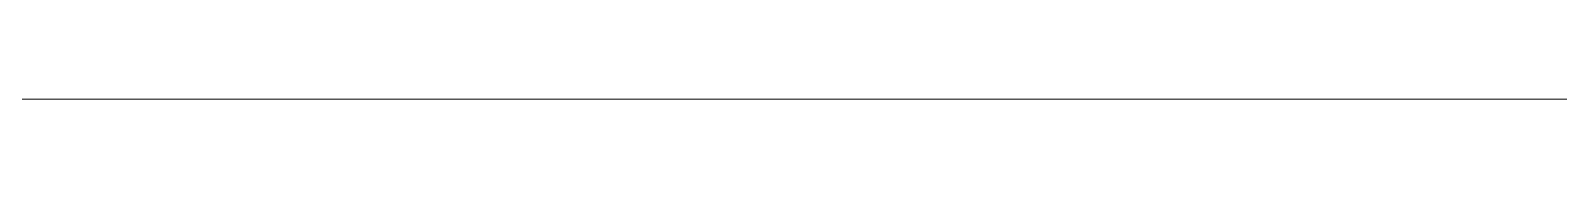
# Model space of a CAD drawing. Extents: x -234346 to 58427, y -132654 to -82394.
# Drawn here: x -124072.466 to -124072.45991, y -103800.44919 to -103800.44919 of the extents above; entities that cross this region are included whole.
import ezdxf

# ---------------------------------------------------------------- set-up
doc = ezdxf.new("R2010")
doc.units = 0
doc.header["$LTSCALE"] = 8
doc.layers.add('72_EGR_EQP_TAG', color=9, linetype='Continuous', lineweight=5)
doc.layers.add('LOADING', color=9, linetype='Continuous', lineweight=5)

# ---------------------------------------------------------------- blocks, each defined once
blk = doc.blocks.new('GF21008-P')
at = {"layer": 'LOADING'}
for p, q in [((-0.7708786124, 0), (0.7906216453, 0)), ((0.721657538, -0.0000000001), (0.721657538, -0.0000000001)), ((0.721657538, -0.0000000001), (0.721657538, -0.0000000001)), ((0.721657538, -0.0000000001), (0.721657538, 0)), ((0.721657538, -0.0000000001), (0.721657538, 0)), ((0.721657538, -0.0000000001), (0.721657538, 0)), ((0.721657538, -0.0000000001), (0.721657538, 0)), ((0.721657538, -0.0000000001), (0.721657538, 0)), ((0.721657538, -0.0000000001), (0.721657538, 0)), ((0.721657538, -0.0000000001), (0.721657538, 0)), ((0.721657538, -0.0000000001), (0.721657538, 0)), ((0.721657538, -0.0000000001), (0.721657538, 0)), ((0.721657538, -0.0000000001), (0.721657538, 0)), ((0.721657538, -0.0000000001), (0.721657538, 0)), ((0.721657538, -0.0000000001), (0.721657538, 0)), ((0.721657538, -0.0000000001), (0.721657538, 0)), ((0.721657538, -0.0000000001), (0.721657538, 0)), ((0.721657538, -0.0000000001), (0.721657538, 0)), ((0.721657538, -0.0000000001), (0.721657538, 0)), ((0.721657538, -0.0000000001), (0.721657538, 0)), ((0.721657538, -0.0000000001), (0.721657538, 0)), ((0.721657538, -0.0000000001), (0.721657538, 0)), ((0.721657538, -0.0000000001), (0.721657538, 0)), ((0.721657538, -0.0000000001), (0.721657538, 0)), ((0.721657538, -0.0000000001), (0.721657538, -0.0000000001)), ((0.721657538, -0.0000000001), (0.721657538, -0.0000000001)), ((0.721657538, -0.0000000001), (0.721657538, -0.0000000001)), ((0.721657538, -0.0000000001), (0.721657538, -0.0000000001)), ((0.721657538, -0.0000000001), (0.721657538, -0.0000000001)), ((0.721657538, -0.0000000001), (0.721657538, -0.0000000001)), ((0.721657538, -0.0000000001), (0.721657538, -0.0000000001)), ((0.721657538, -0.0000000001), (0.721657538, -0.0000000001)), ((0.721657538, -0.0000000001), (0.721657538, -0.0000000001)), ((0.721657538, -0.0000000001), (0.721657538, -0.0000000001)), ((0.721657538, -0.0000000001), (0.721657538, -0.0000000001)), ((0.721657538, -0.0000000001), (0.721657538, -0.0000000001)), ((0.721657538, -0.0000000001), (0.721657538, -0.0000000001)), ((0.721657538, -0.0000000001), (0.721657538, -0.0000000001)), ((0.721657538, -0.0000000001), (0.721657538, -0.0000000001)), ((0.721657538, -0.0000000001), (0.721657538, -0.0000000001)), ((0.721657538, -0.0000000001), (0.721657538, -0.0000000001)), ((0.721657538, -0.0000000001), (0.721657538, -0.0000000001)), ((0.721657538, -0.0000000001), (0.721657538, -0.0000000001)), ((0.721657538, -0.0000000001), (0.721657538, -0.0000000001)), ((0.721657538, -0.0000000001), (0.721657538, -0.0000000001)), ((0.721657538, -0.0000000001), (0.721657538, -0.0000000001)), ((0.721657538, -0.0000000001), (0.721657538, -0.0000000001)), ((0.721657538, -0.0000000001), (0.721657538, -0.0000000001)), ((0.721657538, -0.0000000001), (0.721657538, -0.0000000001)), ((0.721657538, -0.0000000001), (0.721657538, -0.0000000001)), ((0.721657538, -0.0000000001), (0.721657538, -0.0000000001)), ((0.721657538, -0.0000000001), (0.721657538, -0.0000000001)), ((0.721657538, -0.0000000001), (0.721657538, -0.0000000001)), ((0.721657538, -0.0000000001), (0.721657538, -0.0000000001)), ((0.721657538, -0.0000000001), (0.721657538, -0.0000000001)), ((0.721657538, -0.0000000001), (0.721657538, -0.0000000001)), ((0.721657538, -0.0000000001), (0.721657538, -0.0000000001)), ((0.721657538, -0.0000000001), (0.721657538, -0.0000000001)), ((0.721657538, -0.0000000001), (0.721657538, -0.0000000001)), ((0.721657538, -0.0000000001), (0.721657538, -0.0000000001)), ((0.721657538, -0.0000000001), (0.721657538, -0.0000000001)), ((0.721657538, -0.0000000001), (0.721657538, -0.0000000001)), ((0.721657538, -0.0000000001), (0.721657538, -0.0000000001)), ((0.721657538, -0.0000000001), (0.721657538, -0.0000000001)), ((0.721657538, -0.0000000001), (0.721657538, -0.0000000001)), ((0.721657538, -0.0000000001), (0.721657538, -0.0000000001)), ((0.721657538, -0.0000000001), (0.721657538, -0.0000000001)), ((0.721657538, -0.0000000001), (0.721657538, -0.0000000001)), ((0.721657538, -0.0000000001), (0.721657538, -0.0000000001)), ((0.721657538, -0.0000000001), (0.721657538, -0.0000000001)), ((0.721657538, -0.0000000001), (0.721657538, -0.0000000001)), ((0.721657538, -0.0000000001), (0.721657538, -0.0000000001)), ((0.721657538, -0.0000000001), (0.721657538, -0.0000000001)), ((0.721657538, -0.0000000001), (0.721657538, -0.0000000001)), ((0.721657538, -0.0000000001), (0.721657538, -0.0000000001)), ((0.721657538, -0.0000000001), (0.721657538, -0.0000000001)), ((0.721657538, -0.0000000001), (0.721657538, -0.0000000001)), ((0.721657538, -0.0000000001), (0.721657538, -0.0000000001)), ((0.721657538, -0.0000000001), (0.721657538, -0.0000000001)), ((0.721657538, -0.0000000001), (0.721657538, -0.0000000001)), ((0.721657538, -0.0000000001), (0.721657538, -0.0000000001)), ((0.721657538, -0.0000000001), (0.721657538, -0.0000000001)), ((0.721657538, -0.0000000001), (0.721657538, -0.0000000001)), ((0.721657538, -0.0000000001), (0.721657538, -0.0000000001)), ((0.721657538, -0.0000000001), (0.721657538, -0.0000000001)), ((0.721657538, -0.0000000001), (0.721657538, -0.0000000001)), ((0.721657538, -0.0000000001), (0.721657538, -0.0000000001)), ((0.721657538, -0.0000000001), (0.721657538, -0.0000000001)), ((0.721657538, -0.0000000001), (0.721657538, -0.0000000001)), ((0.721657538, -0.0000000001), (0.721657538, -0.0000000001)), ((0.721657538, -0.0000000001), (0.721657538, -0.0000000001)), ((0.721657538, -0.0000000001), (0.721657538, -0.0000000001)), ((0.721657538, -0.0000000001), (0.721657538, -0.0000000001)), ((0.721657538, -0.0000000001), (0.721657538, -0.0000000001)), ((0.721657538, -0.0000000001), (0.721657538, -0.0000000001)), ((0.721657538, -0.0000000001), (0.721657538, -0.0000000001)), ((0.721657538, -0.0000000001), (0.721657538, -0.0000000001)), ((0.721657538, -0.0000000001), (0.721657538, -0.0000000001)), ((0.721657538, -0.0000000001), (0.721657538, -0.0000000001)), ((0.721657538, -0.0000000001), (0.721657538, -0.0000000001)), ((0.721657538, -0.0000000001), (0.721657538, -0.0000000001)), ((0.721657538, -0.0000000001), (0.721657538, -0.0000000001)), ((0.721657538, -0.0000000001), (0.721657538, -0.0000000001)), ((0.721657538, -0.0000000001), (0.721657538, -0.0000000001)), ((0.721657538, -0.0000000001), (0.721657538, -0.0000000001)), ((0.721657538, -0.0000000001), (0.721657538, -0.0000000001)), ((0.721657538, -0.0000000001), (0.721657538, -0.0000000001)), ((0.721657538, -0.0000000001), (0.721657538, -0.0000000001)), ((0.721657538, -0.0000000001), (0.721657538, -0.0000000001)), ((0.721657538, -0.0000000001), (0.721657538, -0.0000000001)), ((0.721657538, -0.0000000001), (0.721657538, -0.0000000001)), ((0.721657538, -0.0000000001), (0.721657538, -0.0000000001)), ((0.721657538, -0.0000000001), (0.721657538, -0.0000000001)), ((0.721657538, -0.0000000001), (0.721657538, -0.0000000001)), ((0.721657538, -0.0000000001), (0.721657538, -0.0000000001)), ((0.721657538, -0.0000000001), (0.721657538, -0.0000000001)), ((0.721657538, -0.0000000001), (0.721657538, -0.0000000001)), ((0.721657538, -0.0000000001), (0.721657538, -0.0000000001)), ((0.721657538, -0.0000000001), (0.721657538, -0.0000000001)), ((0.721657538, -0.0000000001), (0.721657538, -0.0000000001)), ((0.721657538, -0.0000000001), (0.721657538, -0.0000000001)), ((0.721657538, -0.0000000001), (0.721657538, -0.0000000001)), ((0.721657538, -0.0000000001), (0.721657538, -0.0000000001)), ((0.721657538, -0.0000000001), (0.721657538, -0.0000000001)), ((0.721657538, -0.0000000001), (0.721657538, -0.0000000001)), ((0.721657538, -0.0000000001), (0.721657538, -0.0000000001)), ((0.721657538, -0.0000000001), (0.721657538, -0.0000000001)), ((0.721657538, -0.0000000001), (0.721657538, -0.0000000001)), ((0.721657538, -0.0000000001), (0.721657538, -0.0000000001)), ((0.721657538, -0.0000000001), (0.721657538, -0.0000000001)), ((0.721657538, -0.0000000001), (0.721657538, -0.0000000001)), ((0.721657538, -0.0000000001), (0.721657538, -0.0000000001)), ((0.721657538, -0.0000000001), (0.721657538, -0.0000000001)), ((0.721657538, -0.0000000001), (0.721657538, -0.0000000001)), ((0.721657538, -0.0000000001), (0.721657538, -0.0000000001)), ((0.721657538, -0.0000000001), (0.721657538, -0.0000000001)), ((0.721657538, -0.0000000001), (0.721657538, -0.0000000001)), ((0.721657538, -0.0000000001), (0.721657538, -0.0000000001)), ((0.721657538, -0.0000000001), (0.721657538, -0.0000000001)), ((0.721657538, -0.0000000001), (0.721657538, -0.0000000001)), ((0.721657538, -0.0000000001), (0.721657538, -0.0000000001)), ((0.721657538, -0.0000000001), (0.721657538, -0.0000000001)), ((0.721657538, -0.0000000001), (0.721657538, -0.0000000001)), ((0.721657538, -0.0000000001), (0.721657538, -0.0000000001)), ((0.721657538, -0.0000000001), (0.721657538, -0.0000000001)), ((0.721657538, -0.0000000001), (0.721657538, -0.0000000001)), ((0.721657538, -0.0000000001), (0.721657538, -0.0000000001)), ((0.721657538, -0.0000000001), (0.721657538, -0.0000000001)), ((0.721657538, -0.0000000001), (0.721657538, -0.0000000001)), ((0.721657538, -0.0000000001), (0.721657538, -0.0000000001)), ((0.721657538, -0.0000000001), (0.721657538, -0.0000000001)), ((0.721657538, -0.0000000001), (0.721657538, -0.0000000001)), ((0.721657538, -0.0000000001), (0.721657538, -0.0000000001)), ((0.721657538, -0.0000000001), (0.721657538, -0.0000000001)), ((0.721657538, -0.0000000001), (0.721657538, -0.0000000001)), ((0.721657538, -0.0000000001), (0.721657538, -0.0000000001)), ((0.721657538, -0.0000000001), (0.721657538, -0.0000000001)), ((0.721657538, -0.0000000001), (0.721657538, -0.0000000001)), ((0.721657538, -0.0000000001), (0.721657538, -0.0000000001)), ((0.721657538, -0.0000000001), (0.721657538, -0.0000000001)), ((0.721657538, -0.0000000001), (0.721657538, -0.0000000001)), ((0.721657538, -0.0000000001), (0.721657538, -0.0000000001)), ((0.721657538, -0.0000000001), (0.721657538, -0.0000000001)), ((0.721657538, -0.0000000001), (0.721657538, -0.0000000001)), ((0.721657538, -0.0000000001), (0.721657538, -0.0000000001)), ((0.721657538, -0.0000000001), (0.721657538, -0.0000000001)), ((0.721657538, -0.0000000001), (0.721657538, -0.0000000001)), ((0.721657538, -0.0000000001), (0.721657538, -0.0000000001)), ((0.721657538, -0.0000000001), (0.721657538, -0.0000000001)), ((0.721657538, -0.0000000001), (0.721657538, -0.0000000001)), ((0.721657538, -0.0000000001), (0.721657538, -0.0000000001)), ((0.721657538, -0.0000000001), (0.721657538, -0.0000000001)), ((0.721657538, -0.0000000001), (0.721657538, -0.0000000001)), ((0.721657538, -0.0000000001), (0.721657538, -0.0000000001)), ((0.721657538, -0.0000000001), (0.721657538, -0.0000000001)), ((0.721657538, -0.0000000001), (0.721657538, -0.0000000001)), ((0.721657538, -0.0000000001), (0.721657538, -0.0000000001)), ((0.721657538, -0.0000000001), (0.721657538, -0.0000000001)), ((0.721657538, -0.0000000001), (0.721657538, -0.0000000001)), ((0.721657538, -0.0000000001), (0.721657538, -0.0000000001)), ((0.721657538, -0.0000000001), (0.721657538, -0.0000000001)), ((0.721657538, -0.0000000001), (0.721657538, -0.0000000001)), ((0.721657538, -0.0000000001), (0.721657538, -0.0000000001)), ((0.721657538, -0.0000000001), (0.721657538, -0.0000000001)), ((0.721657538, -0.0000000001), (0.721657538, -0.0000000001)), ((0.721657538, -0.0000000001), (0.721657538, -0.0000000001)), ((0.721657538, -0.0000000001), (0.721657538, -0.0000000001)), ((0.721657538, -0.0000000001), (0.721657538, -0.0000000001)), ((0.721657538, -0.0000000001), (0.721657538, -0.0000000001)), ((0.721657538, -0.0000000001), (0.721657538, -0.0000000001)), ((0.721657538, -0.0000000001), (0.721657538, -0.0000000001)), ((0.721657538, -0.0000000001), (0.721657538, -0.0000000001)), ((0.721657538, -0.0000000001), (0.721657538, -0.0000000001)), ((0.721657538, -0.0000000001), (0.721657538, -0.0000000001)), ((0.721657538, -0.0000000001), (0.721657538, -0.0000000001)), ((0.721657538, -0.0000000001), (0.721657538, -0.0000000001)), ((0.721657538, -0.0000000001), (0.721657538, -0.0000000001)), ((0.721657538, -0.0000000001), (0.721657538, -0.0000000001)), ((0.721657538, -0.0000000001), (0.721657538, -0.0000000001)), ((0.721657538, -0.0000000001), (0.721657538, -0.0000000001)), ((0.721657538, -0.0000000001), (0.721657538, -0.0000000001)), ((0.721657538, -0.0000000001), (0.721657538, -0.0000000001)), ((0.721657538, -0.0000000001), (0.721657538, -0.0000000001)), ((0.721657538, -0.0000000001), (0.721657538, -0.0000000001)), ((0.721657538, -0.0000000001), (0.721657538, -0.0000000001)), ((0.721657538, -0.0000000001), (0.721657538, -0.0000000001)), ((0.721657538, -0.0000000001), (0.721657538, -0.0000000001)), ((0.721657538, -0.0000000001), (0.721657538, -0.0000000001)), ((0.721657538, -0.0000000001), (0.721657538, -0.0000000001)), ((0.721657538, -0.0000000001), (0.721657538, -0.0000000001)), ((0.721657538, -0.0000000001), (0.721657538, -0.0000000001)), ((0.721657538, -0.0000000001), (0.721657538, -0.0000000001)), ((0.721657538, -0.0000000001), (0.721657538, -0.0000000001)), ((0.721657538, -0.0000000001), (0.721657538, -0.0000000001)), ((0.721657538, -0.0000000001), (0.721657538, -0.0000000001)), ((0.721657538, -0.0000000001), (0.721657538, -0.0000000001)), ((0.721657538, -0.0000000001), (0.721657538, -0.0000000001)), ((0.721657538, -0.0000000001), (0.721657538, -0.0000000001)), ((0.721657538, -0.0000000001), (0.721657538, -0.0000000001)), ((0.721657538, -0.0000000001), (0.721657538, -0.0000000001)), ((0.721657538, -0.0000000001), (0.721657538, -0.0000000001)), ((0.721657538, -0.0000000001), (0.721657538, -0.0000000001)), ((0.721657538, -0.0000000001), (0.721657538, -0.0000000001)), ((0.721657538, -0.0000000001), (0.721657538, -0.0000000001)), ((0.721657538, -0.0000000001), (0.721657538, -0.0000000001)), ((0.721657538, -0.0000000001), (0.721657538, -0.0000000001)), ((0.721657538, -0.0000000001), (0.721657538, -0.0000000001)), ((0.721657538, -0.0000000001), (0.721657538, -0.0000000001)), ((0.721657538, -0.0000000001), (0.721657538, -0.0000000001)), ((0.721657538, -0.0000000001), (0.721657538, -0.0000000001)), ((0.721657538, -0.0000000001), (0.721657538, -0.0000000001)), ((0.721657538, -0.0000000001), (0.721657538, -0.0000000001)), ((0.721657538, -0.0000000001), (0.721657538, -0.0000000001)), ((0.721657538, -0.0000000001), (0.721657538, -0.0000000001)), ((0.721657538, -0.0000000001), (0.721657538, -0.0000000001)), ((0.721657538, -0.0000000001), (0.721657538, -0.0000000001)), ((0.721657538, -0.0000000001), (0.721657538, -0.0000000001)), ((0.721657538, -0.0000000001), (0.721657538, -0.0000000001)), ((0.721657538, -0.0000000001), (0.721657538, -0.0000000001)), ((0.721657538, -0.0000000001), (0.721657538, -0.0000000001)), ((0.721657538, -0.0000000001), (0.721657538, -0.0000000001)), ((0.721657538, -0.0000000001), (0.721657538, -0.0000000001)), ((0.721657538, -0.0000000001), (0.721657538, -0.0000000001)), ((0.721657538, -0.0000000001), (0.721657538, -0.0000000001)), ((0.721657538, -0.0000000001), (0.721657538, -0.0000000001)), ((0.721657538, -0.0000000001), (0.721657538, -0.0000000001)), ((0.721657538, -0.0000000001), (0.721657538, -0.0000000001)), ((0.721657538, -0.0000000001), (0.721657538, -0.0000000001)), ((0.721657538, -0.0000000001), (0.721657538, -0.0000000001)), ((0.721657538, -0.0000000001), (0.721657538, -0.0000000001)), ((0.721657538, -0.0000000001), (0.721657538, -0.0000000001)), ((0.721657538, -0.0000000001), (0.721657538, -0.0000000001)), ((0.721657538, -0.0000000001), (0.721657538, -0.0000000001)), ((0.721657538, -0.0000000001), (0.721657538, -0.0000000001)), ((0.721657538, -0.0000000001), (0.721657538, -0.0000000001)), ((0.721657538, -0.0000000001), (0.721657538, -0.0000000001)), ((0.721657538, -0.0000000001), (0.721657538, -0.0000000001)), ((0.721657538, -0.0000000001), (0.721657538, -0.0000000001)), ((0.721657538, -0.0000000001), (0.721657538, -0.0000000001)), ((0.721657538, -0.0000000001), (0.721657538, -0.0000000001)), ((0.721657538, -0.0000000001), (0.721657538, -0.0000000001)), ((0.721657538, -0.0000000001), (0.721657538, -0.0000000001)), ((0.721657538, -0.0000000001), (0.721657538, -0.0000000001)), ((0.721657538, -0.0000000001), (0.721657538, -0.0000000001)), ((0.721657538, -0.0000000001), (0.721657538, -0.0000000001)), ((0.721657538, -0.0000000001), (0.721657538, -0.0000000001)), ((0.721657538, -0.0000000001), (0.721657538, -0.0000000001)), ((0.721657538, -0.0000000001), (0.721657538, -0.0000000001)), ((0.721657538, -0.0000000001), (0.721657538, -0.0000000001)), ((0.721657538, -0.0000000001), (0.721657538, -0.0000000001)), ((0.721657538, -0.0000000001), (0.721657538, -0.0000000001)), ((0.721657538, -0.0000000001), (0.721657538, -0.0000000001)), ((0.721657538, -0.0000000001), (0.721657538, -0.0000000001)), ((0.721657538, -0.0000000001), (0.721657538, -0.0000000001)), ((0.721657538, -0.0000000001), (0.721657538, -0.0000000001)), ((0.721657538, -0.0000000001), (0.721657538, -0.0000000001)), ((0.721657538, -0.0000000001), (0.721657538, -0.0000000001)), ((0.721657538, -0.0000000001), (0.721657538, -0.0000000001)), ((0.721657538, -0.0000000001), (0.721657538, -0.0000000001)), ((0.721657538, -0.0000000001), (0.721657538, -0.0000000001)), ((0.721657538, -0.0000000001), (0.721657538, -0.0000000001)), ((0.721657538, -0.0000000001), (0.721657538, -0.0000000001)), ((0.721657538, -0.0000000001), (0.721657538, -0.0000000001)), ((0.721657538, -0.0000000001), (0.721657538, -0.0000000001)), ((0.721657538, -0.0000000001), (0.721657538, -0.0000000001)), ((0.721657538, -0.0000000001), (0.721657538, -0.0000000001)), ((0.721657538, -0.0000000001), (0.721657538, -0.0000000001)), ((0.721657538, -0.0000000001), (0.721657538, -0.0000000001)), ((0.721657538, -0.0000000001), (0.721657538, -0.0000000001)), ((0.721657538, -0.0000000001), (0.721657538, -0.0000000001)), ((0.721657538, -0.0000000001), (0.721657538, -0.0000000001)), ((0.721657538, -0.0000000001), (0.721657538, -0.0000000001)), ((0.721657538, -0.0000000001), (0.721657538, -0.0000000001)), ((0.721657538, -0.0000000001), (0.721657538, -0.0000000001)), ((0.721657538, -0.0000000001), (0.721657538, -0.0000000001)), ((0.721657538, -0.0000000001), (0.721657538, -0.0000000001)), ((0.721657538, -0.0000000001), (0.721657538, -0.0000000001)), ((0.721657538, -0.0000000001), (0.721657538, -0.0000000001)), ((0.721657538, -0.0000000001), (0.721657538, -0.0000000001)), ((0.721657538, -0.0000000001), (0.721657538, -0.0000000001)), ((0.721657538, -0.0000000001), (0.721657538, -0.0000000001)), ((0.721657538, -0.0000000001), (0.721657538, -0.0000000001)), ((0.721657538, -0.0000000001), (0.721657538, -0.0000000001)), ((0.721657538, -0.0000000001), (0.721657538, -0.0000000001)), ((0.721657538, -0.0000000001), (0.721657538, -0.0000000001)), ((0.721657538, -0.0000000001), (0.721657538, -0.0000000001)), ((0.721657538, -0.0000000001), (0.721657538, -0.0000000001)), ((0.721657538, -0.0000000001), (0.721657538, -0.0000000001)), ((0.721657538, -0.0000000001), (0.721657538, -0.0000000001)), ((0.721657538, -0.0000000001), (0.721657538, -0.0000000001)), ((0.721657538, -0.0000000001), (0.721657538, -0.0000000001)), ((0.721657538, -0.0000000001), (0.721657538, -0.0000000001)), ((0.721657538, -0.0000000001), (0.721657538, -0.0000000001)), ((0.721657538, -0.0000000001), (0.721657538, -0.0000000001)), ((0.721657538, -0.0000000001), (0.721657538, -0.0000000001)), ((0.721657538, -0.0000000001), (0.721657538, -0.0000000001)), ((0.721657538, -0.0000000001), (0.721657538, -0.0000000001)), ((0.721657538, -0.0000000001), (0.721657538, -0.0000000001)), ((0.721657538, -0.0000000001), (0.721657538, -0.0000000001)), ((0.721657538, -0.0000000001), (0.721657538, -0.0000000001)), ((0.721657538, -0.0000000001), (0.721657538, -0.0000000001)), ((0.721657538, -0.0000000001), (0.721657538, -0.0000000001)), ((0.721657538, -0.0000000001), (0.721657538, -0.0000000001)), ((0.721657538, -0.0000000001), (0.721657538, -0.0000000001)), ((0.721657538, -0.0000000001), (0.721657538, -0.0000000001)), ((0.721657538, -0.0000000001), (0.721657538, -0.0000000001)), ((0.721657538, -0.0000000001), (0.721657538, -0.0000000001)), ((0.721657538, -0.0000000001), (0.721657538, -0.0000000001)), ((0.721657538, -0.0000000001), (0.721657538, -0.0000000001)), ((0.721657538, -0.0000000001), (0.721657538, -0.0000000001)), ((0.721657538, -0.0000000001), (0.721657538, -0.0000000001)), ((0.721657538, -0.0000000001), (0.721657538, -0.0000000001)), ((0.721657538, -0.0000000001), (0.721657538, -0.0000000001)), ((0.721657538, -0.0000000001), (0.721657538, -0.0000000001)), ((0.721657538, -0.0000000001), (0.721657538, -0.0000000001)), ((0.721657538, -0.0000000001), (0.721657538, -0.0000000001)), ((0.721657538, -0.0000000001), (0.721657538, -0.0000000001)), ((0.721657538, -0.0000000001), (0.721657538, -0.0000000001)), ((0.721657538, -0.0000000001), (0.721657538, -0.0000000001)), ((0.721657538, -0.0000000001), (0.721657538, -0.0000000001)), ((0.721657538, -0.0000000001), (0.721657538, -0.0000000001)), ((0.721657538, -0.0000000001), (0.721657538, -0.0000000001)), ((0.721657538, -0.0000000001), (0.721657538, -0.0000000001)), ((0.721657538, -0.0000000001), (0.721657538, -0.0000000001)), ((0.721657538, -0.0000000001), (0.721657538, -0.0000000001)), ((0.721657538, -0.0000000001), (0.721657538, -0.0000000001)), ((0.721657538, -0.0000000001), (0.721657538, -0.0000000001)), ((0.721657538, -0.0000000001), (0.721657538, -0.0000000001)), ((0.721657538, -0.0000000001), (0.721657538, -0.0000000001)), ((0.721657538, -0.0000000001), (0.721657538, -0.0000000001)), ((0.721657538, -0.0000000001), (0.721657538, -0.0000000001)), ((0.721657538, -0.0000000001), (0.721657538, -0.0000000001)), ((0.721657538, -0.0000000001), (0.721657538, -0.0000000001)), ((0.721657538, -0.0000000001), (0.721657538, -0.0000000001)), ((0.721657538, -0.0000000001), (0.721657538, -0.0000000001)), ((0.721657538, -0.0000000001), (0.721657538, -0.0000000001)), ((0.721657538, -0.0000000001), (0.721657538, -0.0000000001)), ((0.721657538, -0.0000000001), (0.721657538, -0.0000000001)), ((0.721657538, -0.0000000001), (0.721657538, -0.0000000001)), ((0.721657538, -0.0000000001), (0.721657538, -0.0000000001)), ((0.721657538, -0.0000000001), (0.721657538, -0.0000000001)), ((0.721657538, -0.0000000001), (0.721657538, -0.0000000001)), ((0.721657538, -0.0000000001), (0.721657538, -0.0000000001)), ((0.721657538, -0.0000000001), (0.721657538, -0.0000000001)), ((0.721657538, -0.0000000001), (0.721657538, -0.0000000001)), ((0.721657538, -0.0000000001), (0.721657538, -0.0000000001)), ((0.721657538, -0.0000000001), (0.721657538, -0.0000000001)), ((0.721657538, -0.0000000001), (0.721657538, -0.0000000001)), ((0.721657538, -0.0000000001), (0.721657538, -0.0000000001)), ((0.721657538, -0.0000000001), (0.721657538, -0.0000000001)), ((0.721657538, -0.0000000001), (0.721657538, -0.0000000001)), ((0.721657538, -0.0000000001), (0.721657538, -0.0000000001)), ((0.721657538, -0.0000000001), (0.721657538, -0.0000000001)), ((0.721657538, -0.0000000001), (0.721657538, -0.0000000001)), ((0.721657538, -0.0000000001), (0.721657538, -0.0000000001)), ((0.721657538, -0.0000000001), (0.721657538, -0.0000000001)), ((0.721657538, -0.0000000001), (0.721657538, -0.0000000001)), ((0.721657538, -0.0000000001), (0.721657538, -0.0000000001)), ((0.721657538, -0.0000000001), (0.721657538, -0.0000000001)), ((0.721657538, -0.0000000001), (0.721657538, -0.0000000001)), ((0.721657538, -0.0000000001), (0.721657538, -0.0000000001)), ((0.721657538, -0.0000000001), (0.721657538, -0.0000000001)), ((0.721657538, -0.0000000001), (0.721657538, -0.0000000001)), ((0.721657538, -0.0000000001), (0.721657538, -0.0000000001)), ((0.721657538, -0.0000000001), (0.721657538, -0.0000000001)), ((0.721657538, -0.0000000001), (0.721657538, -0.0000000001)), ((0.721657538, -0.0000000001), (0.721657538, -0.0000000001)), ((0.721657538, -0.0000000001), (0.721657538, -0.0000000001)), ((0.721657538, -0.0000000001), (0.721657538, -0.0000000001)), ((0.721657538, -0.0000000001), (0.721657538, -0.0000000001)), ((0.721657538, -0.0000000001), (0.721657538, -0.0000000001)), ((0.721657538, -0.0000000001), (0.721657538, -0.0000000001)), ((0.721657538, -0.0000000001), (0.721657538, -0.0000000001)), ((0.721657538, -0.0000000001), (0.721657538, -0.0000000001)), ((0.721657538, -0.0000000001), (0.721657538, -0.0000000001)), ((0.721657538, -0.0000000001), (0.721657538, -0.0000000001)), ((0.721657538, -0.0000000001), (0.721657538, -0.0000000001)), ((0.721657538, -0.0000000001), (0.721657538, -0.0000000001)), ((0.721657538, -0.0000000001), (0.721657538, -0.0000000001)), ((0.721657538, -0.0000000001), (0.721657538, -0.0000000001)), ((0.721657538, -0.0000000001), (0.721657538, -0.0000000001)), ((0.721657538, -0.0000000001), (0.721657538, -0.0000000001)), ((0.721657538, -0.0000000001), (0.721657538, -0.0000000001)), ((0.721657538, -0.0000000001), (0.721657538, -0.0000000001)), ((0.721657538, -0.0000000001), (0.721657538, -0.0000000001)), ((0.721657538, -0.0000000001), (0.721657538, -0.0000000001)), ((0.721657538, -0.0000000001), (0.721657538, -0.0000000001)), ((0.721657538, -0.0000000001), (0.721657538, -0.0000000001)), ((0.721657538, -0.0000000001), (0.721657538, -0.0000000001)), ((0.721657538, -0.0000000001), (0.721657538, -0.0000000001)), ((0.721657538, -0.0000000001), (0.721657538, -0.0000000001)), ((0.721657538, -0.0000000001), (0.721657538, -0.0000000001)), ((0.721657538, -0.0000000001), (0.721657538, -0.0000000001)), ((0.721657538, -0.0000000001), (0.721657538, -0.0000000001)), ((0.721657538, -0.0000000001), (0.721657538, -0.0000000001)), ((0.721657538, -0.0000000001), (0.721657538, -0.0000000001)), ((0.721657538, -0.0000000001), (0.721657538, -0.0000000001)), ((0.721657538, -0.0000000001), (0.721657538, -0.0000000001)), ((0.721657538, -0.0000000001), (0.721657538, -0.0000000001)), ((0.721657538, -0.0000000001), (0.721657538, -0.0000000001)), ((0.721657538, -0.0000000001), (0.721657538, -0.0000000001)), ((0.721657538, -0.0000000001), (0.721657538, -0.0000000001)), ((0.721657538, -0.0000000001), (0.721657538, -0.0000000001)), ((0.721657538, -0.0000000001), (0.721657538, -0.0000000001)), ((0.721657538, -0.0000000001), (0.721657538, -0.0000000001)), ((0.721657538, -0.0000000001), (0.721657538, -0.0000000001)), ((0.721657538, -0.0000000001), (0.721657538, -0.0000000001)), ((0.721657538, -0.0000000001), (0.721657538, -0.0000000001)), ((0.721657538, -0.0000000001), (0.721657538, -0.0000000001)), ((0.721657538, -0.0000000001), (0.721657538, -0.0000000001)), ((0.721657538, -0.0000000001), (0.721657538, -0.0000000001)), ((0.721657538, -0.0000000001), (0.721657538, -0.0000000001)), ((0.721657538, -0.0000000001), (0.721657538, -0.0000000001)), ((0.721657538, -0.0000000001), (0.721657538, -0.0000000001)), ((0.721657538, -0.0000000001), (0.721657538, -0.0000000001)), ((0.721657538, -0.0000000001), (0.721657538, -0.0000000001)), ((0.721657538, -0.0000000001), (0.721657538, -0.0000000001)), ((0.721657538, -0.0000000001), (0.721657538, -0.0000000001)), ((0.721657538, -0.0000000001), (0.721657538, -0.0000000001)), ((0.721657538, -0.0000000001), (0.721657538, -0.0000000001)), ((0.721657538, -0.0000000001), (0.721657538, -0.0000000001)), ((0.721657538, -0.0000000001), (0.721657538, -0.0000000001)), ((0.721657538, -0.0000000001), (0.721657538, -0.0000000001)), ((0.721657538, -0.0000000001), (0.721657538, -0.0000000001)), ((0.721657538, -0.0000000001), (0.721657538, -0.0000000001)), ((0.721657538, -0.0000000001), (0.721657538, -0.0000000001)), ((0.721657538, -0.0000000001), (0.721657538, -0.0000000001)), ((0.721657538, -0.0000000001), (0.721657538, -0.0000000001)), ((0.721657538, -0.0000000001), (0.721657538, -0.0000000001)), ((0.721657538, -0.0000000001), (0.721657538, -0.0000000001)), ((0.721657538, -0.0000000001), (0.721657538, -0.0000000001)), ((0.721657538, -0.0000000001), (0.721657538, -0.0000000001)), ((0.721657538, -0.0000000001), (0.721657538, -0.0000000001)), ((0.721657538, -0.0000000001), (0.721657538, -0.0000000001)), ((0.721657538, -0.0000000001), (0.721657538, -0.0000000001)), ((0.721657538, -0.0000000001), (0.721657538, -0.0000000001)), ((0.721657538, -0.0000000001), (0.721657538, -0.0000000001)), ((0.721657538, -0.0000000001), (0.721657538, -0.0000000001)), ((0.721657538, -0.0000000001), (0.721657538, -0.0000000001)), ((0.721657538, -0.0000000001), (0.721657538, -0.0000000001)), ((0.721657538, -0.0000000001), (0.721657538, -0.0000000001)), ((0.721657538, -0.0000000001), (0.721657538, -0.0000000001)), ((0.721657538, -0.0000000001), (0.721657538, -0.0000000001)), ((0.721657538, -0.0000000001), (0.721657538, -0.0000000001)), ((0.721657538, -0.0000000001), (0.721657538, -0.0000000001)), ((0.721657538, -0.0000000001), (0.721657538, -0.0000000001)), ((0.721657538, -0.0000000001), (0.721657538, -0.0000000001)), ((0.721657538, -0.0000000001), (0.721657538, -0.0000000001)), ((0.721657538, -0.0000000001), (0.721657538, -0.0000000001)), ((0.721657538, -0.0000000001), (0.721657538, -0.0000000001)), ((0.721657538, -0.0000000001), (0.721657538, -0.0000000001)), ((0.721657538, -0.0000000001), (0.721657538, -0.0000000001)), ((0.721657538, -0.0000000001), (0.721657538, -0.0000000001)), ((0.721657538, -0.0000000001), (0.721657538, -0.0000000001)), ((0.721657538, -0.0000000001), (0.721657538, -0.0000000001)), ((0.721657538, -0.0000000001), (0.721657538, -0.0000000001)), ((0.721657538, -0.0000000001), (0.721657538, -0.0000000001)), ((0.721657538, -0.0000000001), (0.721657538, -0.0000000001)), ((0.721657538, -0.0000000001), (0.721657538, -0.0000000001)), ((0.721657538, -0.0000000001), (0.721657538, -0.0000000001)), ((0.721657538, -0.0000000001), (0.721657538, -0.0000000001)), ((0.721657538, -0.0000000001), (0.721657538, -0.0000000001)), ((0.721657538, -0.0000000001), (0.721657538, -0.0000000001)), ((0.721657538, -0.0000000001), (0.721657538, -0.0000000001)), ((0.721657538, -0.0000000001), (0.721657538, -0.0000000001)), ((0.721657538, -0.0000000001), (0.721657538, -0.0000000001)), ((0.721657538, -0.0000000001), (0.721657538, -0.0000000001)), ((0.721657538, -0.0000000001), (0.721657538, -0.0000000001)), ((0.721657538, -0.0000000001), (0.721657538, -0.0000000001)), ((0.721657538, -0.0000000001), (0.721657538, -0.0000000001)), ((0.721657538, -0.0000000001), (0.721657538, -0.0000000001)), ((0.721657538, -0.0000000001), (0.721657538, -0.0000000001)), ((0.721657538, -0.0000000001), (0.721657538, -0.0000000001)), ((0.721657538, -0.0000000001), (0.721657538, -0.0000000001)), ((0.721657538, -0.0000000001), (0.721657538, -0.0000000001)), ((0.721657538, -0.0000000001), (0.721657538, -0.0000000001)), ((0.721657538, -0.0000000001), (0.721657538, -0.0000000001)), ((0.721657538, -0.0000000001), (0.721657538, -0.0000000001)), ((0.721657538, -0.0000000001), (0.721657538, -0.0000000001)), ((0.721657538, -0.0000000001), (0.721657538, -0.0000000001)), ((0.721657538, -0.0000000001), (0.721657538, -0.0000000001)), ((0.721657538, -0.0000000001), (0.721657538, -0.0000000001)), ((0.721657538, -0.0000000001), (0.721657538, -0.0000000001)), ((0.721657538, -0.0000000001), (0.721657538, -0.0000000001)), ((0.721657538, -0.0000000001), (0.721657538, -0.0000000001)), ((0.721657538, -0.0000000001), (0.721657538, -0.0000000001)), ((0.721657538, -0.0000000001), (0.721657538, -0.0000000001)), ((0.721657538, -0.0000000001), (0.721657538, -0.0000000001)), ((0.721657538, -0.0000000001), (0.721657538, -0.0000000001)), ((0.721657538, -0.0000000001), (0.721657538, -0.0000000001)), ((0.721657538, -0.0000000001), (0.721657538, -0.0000000001)), ((0.721657538, -0.0000000001), (0.721657538, -0.0000000001)), ((0.721657538, -0.0000000001), (0.721657538, -0.0000000001)), ((0.721657538, -0.0000000001), (0.721657538, -0.0000000001)), ((0.721657538, -0.0000000001), (0.721657538, -0.0000000001)), ((0.721657538, -0.0000000001), (0.721657538, -0.0000000001)), ((0.721657538, -0.0000000001), (0.721657538, -0.0000000001)), ((0.721657538, -0.0000000001), (0.721657538, -0.0000000001)), ((0.721657538, -0.0000000001), (0.721657538, -0.0000000001)), ((0.721657538, -0.0000000001), (0.721657538, -0.0000000001)), ((0.721657538, -0.0000000001), (0.721657538, -0.0000000001)), ((0.721657538, -0.0000000001), (0.721657538, -0.0000000001)), ((0.721657538, -0.0000000001), (0.721657538, -0.0000000001)), ((0.721657538, -0.0000000001), (0.721657538, -0.0000000001)), ((0.721657538, -0.0000000001), (0.721657538, -0.0000000001)), ((0.721657538, -0.0000000001), (0.721657538, -0.0000000001)), ((0.721657538, -0.0000000001), (0.721657538, -0.0000000001)), ((0.721657538, -0.0000000001), (0.721657538, -0.0000000001)), ((0.721657538, -0.0000000001), (0.721657538, -0.0000000001)), ((0.721657538, -0.0000000001), (0.721657538, -0.0000000001)), ((0.721657538, -0.0000000001), (0.721657538, -0.0000000001)), ((0.721657538, -0.0000000001), (0.721657538, -0.0000000001)), ((0.721657538, -0.0000000001), (0.721657538, -0.0000000001)), ((0.721657538, -0.0000000001), (0.721657538, -0.0000000001)), ((0.721657538, -0.0000000001), (0.721657538, -0.0000000001)), ((0.721657538, -0.0000000001), (0.721657538, -0.0000000001)), ((0.721657538, -0.0000000001), (0.721657538, -0.0000000001)), ((0.721657538, -0.0000000001), (0.721657538, -0.0000000001)), ((0.721657538, -0.0000000001), (0.721657538, -0.0000000001)), ((0.721657538, -0.0000000001), (0.721657538, -0.0000000001)), ((0.721657538, -0.0000000001), (0.721657538, -0.0000000001)), ((0.721657538, -0.0000000001), (0.721657538, -0.0000000001)), ((0.721657538, -0.0000000001), (0.721657538, -0.0000000001)), ((0.721657538, -0.0000000001), (0.721657538, -0.0000000001)), ((0.721657538, -0.0000000001), (0.721657538, -0.0000000001)), ((0.721657538, -0.0000000001), (0.721657538, -0.0000000001)), ((0.721657538, -0.0000000001), (0.721657538, -0.0000000001)), ((0.721657538, -0.0000000001), (0.721657538, -0.0000000001)), ((0.721657538, -0.0000000001), (0.721657538, -0.0000000001)), ((0.721657538, -0.0000000001), (0.721657538, -0.0000000001)), ((0.721657538, -0.0000000001), (0.721657538, -0.0000000001)), ((0.721657538, -0.0000000001), (0.721657538, -0.0000000001)), ((0.721657538, -0.0000000001), (0.721657538, -0.0000000001)), ((0.721657538, -0.0000000001), (0.721657538, -0.0000000001)), ((0.721657538, -0.0000000001), (0.721657538, -0.0000000001)), ((0.721657538, -0.0000000001), (0.721657538, -0.0000000001)), ((0.721657538, -0.0000000001), (0.721657538, -0.0000000001)), ((0.721657538, -0.0000000001), (0.721657538, -0.0000000001)), ((0.721657538, -0.0000000001), (0.721657538, -0.0000000001)), ((0.721657538, -0.0000000001), (0.721657538, -0.0000000001)), ((0.721657538, -0.0000000001), (0.721657538, -0.0000000001)), ((0.721657538, -0.0000000001), (0.721657538, -0.0000000001)), ((0.721657538, -0.0000000001), (0.721657538, -0.0000000001)), ((0.721657538, -0.0000000001), (0.721657538, -0.0000000001)), ((0.721657538, -0.0000000001), (0.721657538, -0.0000000001)), ((0.721657538, -0.0000000001), (0.721657538, -0.0000000001)), ((0.721657538, -0.0000000001), (0.721657538, -0.0000000001)), ((0.721657538, -0.0000000001), (0.721657538, -0.0000000001)), ((0.721657538, -0.0000000001), (0.721657538, -0.0000000001)), ((0.721657538, -0.0000000001), (0.721657538, -0.0000000001)), ((0.721657538, -0.0000000001), (0.721657538, -0.0000000001)), ((0.721657538, -0.0000000001), (0.721657538, -0.0000000001)), ((0.721657538, -0.0000000001), (0.721657538, -0.0000000001)), ((0.721657538, -0.0000000001), (0.721657538, -0.0000000001)), ((0.721657538, -0.0000000001), (0.721657538, -0.0000000001)), ((0.721657538, -0.0000000001), (0.721657538, -0.0000000001)), ((0.721657538, -0.0000000001), (0.721657538, -0.0000000001)), ((0.721657538, -0.0000000001), (0.721657538, -0.0000000001)), ((0.721657538, -0.0000000001), (0.721657538, -0.0000000001)), ((0.721657538, -0.0000000001), (0.721657538, -0.0000000001)), ((0.721657538, -0.0000000001), (0.721657538, -0.0000000001)), ((0.721657538, -0.0000000001), (0.721657538, -0.0000000001)), ((0.721657538, -0.0000000001), (0.721657538, -0.0000000001)), ((0.721657538, -0.0000000001), (0.721657538, -0.0000000001)), ((0.721657538, -0.0000000001), (0.721657538, -0.0000000001)), ((0.721657538, -0.0000000001), (0.721657538, -0.0000000001)), ((0.721657538, -0.0000000001), (0.721657538, -0.0000000001)), ((0.721657538, -0.0000000001), (0.721657538, -0.0000000001)), ((0.721657538, -0.0000000001), (0.721657538, -0.0000000001)), ((0.721657538, -0.0000000001), (0.721657538, -0.0000000001)), ((0.721657538, -0.0000000001), (0.721657538, -0.0000000001)), ((0.721657538, -0.0000000001), (0.721657538, -0.0000000001)), ((0.721657538, -0.0000000001), (0.721657538, -0.0000000001)), ((0.721657538, -0.0000000001), (0.721657538, -0.0000000001)), ((0.721657538, -0.0000000001), (0.721657538, -0.0000000001)), ((0.721657538, -0.0000000001), (0.721657538, -0.0000000001)), ((0.721657538, -0.0000000001), (0.721657538, -0.0000000001)), ((0.721657538, -0.0000000001), (0.721657538, -0.0000000001)), ((0.721657538, -0.0000000001), (0.721657538, -0.0000000001)), ((0.721657538, -0.0000000001), (0.721657538, -0.0000000001)), ((0.721657538, -0.0000000001), (0.721657538, -0.0000000001)), ((0.721657538, -0.0000000001), (0.721657538, -0.0000000001)), ((0.721657538, -0.0000000001), (0.721657538, -0.0000000001)), ((0.721657538, -0.0000000001), (0.721657538, -0.0000000001)), ((0.721657538, -0.0000000001), (0.721657538, -0.0000000001)), ((0.721657538, -0.0000000001), (0.721657538, -0.0000000001)), ((0.721657538, -0.0000000001), (0.721657538, -0.0000000001)), ((0.721657538, -0.0000000001), (0.721657538, -0.0000000001)), ((0.721657538, -0.0000000001), (0.721657538, -0.0000000001)), ((0.721657538, -0.0000000001), (0.721657538, -0.0000000001)), ((0.721657538, -0.0000000001), (0.721657538, -0.0000000001)), ((0.721657538, -0.0000000001), (0.721657538, -0.0000000001)), ((0.721657538, -0.0000000001), (0.721657538, -0.0000000001)), ((0.721657538, -0.0000000001), (0.721657538, -0.0000000001)), ((0.721657538, -0.0000000001), (0.721657538, -0.0000000001)), ((0.721657538, -0.0000000001), (0.721657538, -0.0000000001)), ((0.721657538, -0.0000000001), (0.721657538, -0.0000000001)), ((0.721657538, -0.0000000001), (0.721657538, -0.0000000001)), ((0.721657538, -0.0000000001), (0.721657538, -0.0000000001)), ((0.721657538, -0.0000000001), (0.721657538, -0.0000000001)), ((0.721657538, -0.0000000001), (0.721657538, -0.0000000001)), ((0.721657538, -0.0000000001), (0.721657538, -0.0000000001)), ((0.721657538, -0.0000000001), (0.721657538, -0.0000000001)), ((0.721657538, -0.0000000001), (0.721657538, -0.0000000001)), ((0.721657538, -0.0000000001), (0.721657538, -0.0000000001)), ((0.721657538, -0.0000000001), (0.721657538, -0.0000000001)), ((0.721657538, -0.0000000001), (0.721657538, -0.0000000001)), ((0.721657538, -0.0000000001), (0.721657538, -0.0000000001)), ((0.721657538, -0.0000000001), (0.721657538, -0.0000000001)), ((0.721657538, -0.0000000001), (0.721657538, -0.0000000001)), ((0.721657538, -0.0000000001), (0.721657538, -0.0000000001)), ((0.721657538, -0.0000000001), (0.721657538, -0.0000000001)), ((0.721657538, -0.0000000001), (0.721657538, -0.0000000001)), ((0.721657538, -0.0000000001), (0.721657538, -0.0000000001)), ((0.721657538, -0.0000000001), (0.721657538, -0.0000000001)), ((0.721657538, -0.0000000001), (0.721657538, -0.0000000001)), ((0.721657538, -0.0000000001), (0.721657538, -0.0000000001)), ((0.721657538, -0.0000000001), (0.721657538, -0.0000000001)), ((0.721657538, -0.0000000001), (0.721657538, -0.0000000001)), ((0.721657538, -0.0000000001), (0.721657538, -0.0000000001)), ((0.721657538, -0.0000000001), (0.721657538, -0.0000000001)), ((0.721657538, -0.0000000001), (0.721657538, -0.0000000001)), ((0.721657538, -0.0000000001), (0.721657538, -0.0000000001)), ((0.721657538, -0.0000000001), (0.721657538, -0.0000000001)), ((0.721657538, -0.0000000001), (0.721657538, -0.0000000001)), ((0.721657538, -0.0000000001), (0.721657538, -0.0000000001)), ((0.721657538, -0.0000000001), (0.721657538, -0.0000000001)), ((0.721657538, -0.0000000001), (0.721657538, -0.0000000001)), ((0.721657538, -0.0000000001), (0.721657538, -0.0000000001)), ((0.721657538, -0.0000000001), (0.721657538, -0.0000000001)), ((0.721657538, -0.0000000001), (0.721657538, -0.0000000001)), ((0.721657538, -0.0000000001), (0.721657538, -0.0000000001)), ((0.721657538, -0.0000000001), (0.721657538, -0.0000000001)), ((0.721657538, -0.0000000001), (0.721657538, -0.0000000001)), ((0.721657538, -0.0000000001), (0.721657538, -0.0000000001)), ((0.721657538, -0.0000000001), (0.721657538, -0.0000000001)), ((0.721657538, -0.0000000001), (0.721657538, -0.0000000001)), ((0.721657538, -0.0000000001), (0.721657538, -0.0000000001)), ((0.721657538, -0.0000000001), (0.721657538, -0.0000000001)), ((0.721657538, -0.0000000001), (0.721657538, -0.0000000001)), ((0.721657538, -0.0000000001), (0.721657538, -0.0000000001)), ((0.721657538, -0.0000000001), (0.721657538, -0.0000000001)), ((0.721657538, -0.0000000001), (0.721657538, -0.0000000001)), ((0.721657538, -0.0000000001), (0.721657538, -0.0000000001)), ((0.721657538, -0.0000000001), (0.721657538, -0.0000000001)), ((0.721657538, -0.0000000001), (0.721657538, -0.0000000001)), ((0.721657538, -0.0000000001), (0.721657538, -0.0000000001)), ((0.721657538, -0.0000000001), (0.721657538, -0.0000000001)), ((0.721657538, -0.0000000001), (0.721657538, -0.0000000001)), ((0.721657538, -0.0000000001), (0.721657538, -0.0000000001)), ((0.721657538, -0.0000000001), (0.721657538, -0.0000000001)), ((0.721657538, -0.0000000001), (0.721657538, -0.0000000001)), ((0.721657538, -0.0000000001), (0.721657538, -0.0000000001)), ((0.721657538, -0.0000000001), (0.721657538, -0.0000000001)), ((0.721657538, -0.0000000001), (0.721657538, -0.0000000001)), ((0.721657538, -0.0000000001), (0.721657538, -0.0000000001)), ((0.721657538, -0.0000000001), (0.721657538, -0.0000000001)), ((0.721657538, -0.0000000001), (0.721657538, -0.0000000001)), ((0.721657538, -0.0000000001), (0.721657538, -0.0000000001)), ((0.721657538, -0.0000000001), (0.721657538, -0.0000000001)), ((0.721657538, -0.0000000001), (0.721657538, -0.0000000001)), ((0.721657538, -0.0000000001), (0.721657538, -0.0000000001)), ((0.721657538, -0.0000000001), (0.721657538, -0.0000000001)), ((0.721657538, -0.0000000001), (0.721657538, -0.0000000001)), ((0.721657538, -0.0000000001), (0.721657538, -0.0000000001)), ((0.721657538, -0.0000000001), (0.721657538, -0.0000000001)), ((0.721657538, -0.0000000001), (0.721657538, -0.0000000001)), ((0.721657538, -0.0000000001), (0.721657538, -0.0000000001)), ((0.721657538, -0.0000000001), (0.721657538, -0.0000000001)), ((0.721657538, -0.0000000001), (0.721657538, -0.0000000001)), ((0.721657538, -0.0000000001), (0.721657538, -0.0000000001)), ((0.721657538, -0.0000000001), (0.721657538, -0.0000000001)), ((0.721657538, -0.0000000001), (0.721657538, -0.0000000001)), ((0.721657538, -0.0000000001), (0.721657538, -0.0000000001)), ((0.721657538, -0.0000000001), (0.721657538, -0.0000000001)), ((0.721657538, -0.0000000001), (0.721657538, -0.0000000001)), ((0.721657538, -0.0000000001), (0.721657538, -0.0000000001)), ((0.721657538, -0.0000000001), (0.721657538, -0.0000000001)), ((0.721657538, -0.0000000001), (0.721657538, -0.0000000001)), ((0.721657538, -0.0000000001), (0.721657538, -0.0000000001)), ((0.721657538, -0.0000000001), (0.721657538, -0.0000000001)), ((0.721657538, -0.0000000001), (0.721657538, -0.0000000001)), ((0.721657538, -0.0000000001), (0.721657538, -0.0000000001)), ((0.721657538, -0.0000000001), (0.721657538, -0.0000000001)), ((0.721657538, -0.0000000001), (0.721657538, -0.0000000001)), ((0.721657538, -0.0000000001), (0.721657538, -0.0000000001)), ((0.721657538, -0.0000000001), (0.721657538, -0.0000000001)), ((0.721657538, -0.0000000001), (0.721657538, -0.0000000001)), ((0.721657538, -0.0000000001), (0.721657538, -0.0000000001)), ((0.721657538, -0.0000000001), (0.721657538, -0.0000000001)), ((0.721657538, -0.0000000001), (0.721657538, -0.0000000001)), ((0.721657538, -0.0000000001), (0.721657538, -0.0000000001)), ((0.721657538, -0.0000000001), (0.721657538, -0.0000000001)), ((0.721657538, -0.0000000001), (0.721657538, -0.0000000001)), ((0.721657538, -0.0000000001), (0.721657538, -0.0000000001)), ((0.721657538, -0.0000000001), (0.721657538, -0.0000000001)), ((0.721657538, -0.0000000001), (0.721657538, -0.0000000001)), ((0.721657538, -0.0000000001), (0.721657538, -0.0000000001)), ((0.721657538, -0.0000000001), (0.721657538, -0.0000000001)), ((0.721657538, -0.0000000001), (0.721657538, -0.0000000001)), ((0.721657538, -0.0000000001), (0.721657538, -0.0000000001)), ((0.721657538, -0.0000000001), (0.721657538, -0.0000000001)), ((0.721657538, -0.0000000001), (0.721657538, -0.0000000001)), ((0.721657538, -0.0000000001), (0.721657538, -0.0000000001)), ((0.721657538, -0.0000000001), (0.721657538, -0.0000000001)), ((0.721657538, -0.0000000001), (0.721657538, -0.0000000001)), ((0.721657538, -0.0000000001), (0.721657538, -0.0000000001)), ((0.721657538, -0.0000000001), (0.721657538, -0.0000000001)), ((0.721657538, -0.0000000001), (0.721657538, -0.0000000001)), ((0.721657538, -0.0000000001), (0.721657538, -0.0000000001)), ((0.721657538, -0.0000000001), (0.721657538, -0.0000000001)), ((0.721657538, -0.0000000001), (0.721657538, -0.0000000001)), ((0.721657538, -0.0000000001), (0.721657538, -0.0000000001))]:
    blk.add_line(p, q, dxfattribs=at)
at = {"layer": 'LOADING', "linetype": 'Continuous'}
for p, q in [((0.721657538, 0), (0.721657538, -0.0000000001)), ((0.721657538, 0), (0.721657538, 0)), ((0.721657538, 0), (0.721657538, 0)), ((0.721657538, 0), (0.721657538, 0)), ((0.721657538, 0), (0.721657538, 0)), ((0.721657538, 0), (0.721657538, 0)), ((0.721657538, 0), (0.721657538, 0)), ((0.721657538, 0), (0.721657538, 0)), ((0.721657538, 0), (0.721657538, 0)), ((0.721657538, 0), (0.721657538, 0)), ((0.721657538, 0), (0.721657538, 0)), ((0.721657538, 0), (0.721657538, 0)), ((0.721657538, 0), (0.721657538, 0)), ((0.721657538, 0), (0.721657538, 0)), ((0.721657538, 0), (0.721657538, 0)), ((0.721657538, 0), (0.721657538, 0)), ((0.721657538, 0), (0.721657538, 0)), ((0.721657538, 0), (0.721657538, 0)), ((0.721657538, 0), (0.721657538, 0)), ((0.721657538, 0), (0.721657538, 0)), ((0.721657538, 0), (0.721657538, 0)), ((0.721657538, 0), (0.721657538, 0)), ((0.721657538, -0.0000000001), (0.721657538, 0)), ((0.721657538, 0), (0.721657538, -0.0000000001)), ((0.721657538, 0), (0.721657538, 0)), ((0.721657538, 0), (0.721657538, 0)), ((0.721657538, -0.0000000001), (0.721657538, 0)), ((0.721657538, 0), (0.721657538, 0)), ((0.721657538, 0), (0.721657538, 0)), ((0.721657538, 0), (0.721657538, 0)), ((0.721657538, 0), (0.721657538, 0)), ((0.721657538, 0), (0.721657538, 0)), ((0.721657538, 0), (0.721657538, 0)), ((0.721657538, 0), (0.721657538, 0)), ((0.721657538, 0), (0.721657538, 0)), ((0.721657538, 0), (0.721657538, 0)), ((0.721657538, 0), (0.721657538, 0)), ((0.721657538, 0), (0.721657538, 0)), ((0.721657538, 0), (0.721657538, 0)), ((0.721657538, 0), (0.721657538, 0)), ((0.721657538, 0), (0.721657538, 0)), ((0.721657538, 0), (0.721657538, 0)), ((0.721657538, 0), (0.721657538, 0)), ((0.721657538, 0), (0.721657538, 0)), ((0.721657538, 0), (0.721657538, 0)), ((0.721657538, 0), (0.721657538, 0)), ((0.721657538, 0), (0.721657538, 0)), ((0.721657538, 0), (0.721657538, 0)), ((0.721657538, 0), (0.721657538, 0)), ((0.721657538, 0), (0.721657538, 0)), ((0.721657538, 0), (0.721657538, 0)), ((0.721657538, 0), (0.721657538, 0)), ((0.721657538, 0), (0.721657538, 0)), ((0.721657538, 0), (0.721657538, 0)), ((0.721657538, 0), (0.721657538, 0)), ((0.721657538, 0), (0.721657538, 0)), ((0.721657538, 0), (0.721657538, 0)), ((0.721657538, 0), (0.721657538, 0)), ((0.721657538, 0), (0.721657538, 0)), ((0.721657538, 0), (0.721657538, 0)), ((0.721657538, 0), (0.721657538, 0)), ((0.721657538, 0), (0.721657538, 0)), ((0.721657538, 0), (0.721657538, 0)), ((0.721657538, 0), (0.721657538, 0)), ((0.721657538, 0), (0.721657538, 0)), ((0.721657538, 0), (0.721657538, 0)), ((0.721657538, 0), (0.721657538, 0)), ((0.721657538, 0), (0.721657538, 0)), ((0.721657538, 0), (0.721657538, 0)), ((0.721657538, 0), (0.721657538, 0)), ((0.721657538, 0), (0.721657538, 0)), ((0.721657538, 0), (0.721657538, 0)), ((0.721657538, 0), (0.721657538, 0)), ((0.721657538, 0), (0.721657538, 0)), ((0.721657538, 0), (0.721657538, 0)), ((0.721657538, 0), (0.721657538, 0)), ((0.721657538, 0), (0.721657538, 0)), ((0.721657538, 0), (0.721657538, 0)), ((0.721657538, 0), (0.721657538, 0)), ((0.721657538, 0), (0.721657538, 0)), ((0.721657538, 0), (0.721657538, 0)), ((0.721657538, 0), (0.721657538, 0)), ((0.721657538, 0), (0.721657538, 0)), ((0.721657538, 0), (0.721657538, 0)), ((0.721657538, 0), (0.721657538, 0)), ((0.721657538, 0), (0.721657538, 0)), ((0.721657538, 0), (0.721657538, 0)), ((0.721657538, 0), (0.721657538, 0)), ((0.721657538, 0), (0.721657538, 0)), ((0.721657538, 0), (0.721657538, 0)), ((0.721657538, 0), (0.721657538, 0)), ((0.721657538, 0), (0.721657538, 0)), ((0.721657538, 0), (0.721657538, 0)), ((0.721657538, 0), (0.721657538, 0)), ((0.721657538, 0), (0.721657538, 0)), ((0.721657538, 0), (0.721657538, 0)), ((0.721657538, 0), (0.721657538, 0)), ((0.721657538, 0), (0.721657538, 0)), ((0.721657538, 0), (0.721657538, 0)), ((0.721657538, 0), (0.721657538, 0)), ((0.721657538, 0), (0.721657538, 0)), ((0.721657538, 0), (0.721657538, 0)), ((0.721657538, 0), (0.721657538, 0)), ((0.721657538, 0), (0.721657538, 0)), ((0.721657538, 0), (0.721657538, 0)), ((0.721657538, 0), (0.721657538, 0)), ((0.721657538, 0), (0.721657538, 0)), ((0.721657538, 0), (0.721657538, 0)), ((0.721657538, 0), (0.721657538, 0)), ((0.721657538, 0), (0.721657538, 0)), ((0.721657538, 0), (0.721657538, 0)), ((0.721657538, 0), (0.721657538, 0)), ((0.721657538, 0), (0.721657538, 0)), ((0.721657538, 0), (0.721657538, 0)), ((0.721657538, 0), (0.721657538, 0)), ((0.721657538, 0), (0.721657538, 0)), ((0.721657538, 0), (0.721657538, 0)), ((0.721657538, 0), (0.721657538, 0)), ((0.721657538, 0), (0.721657538, 0)), ((0.721657538, 0), (0.721657538, 0)), ((0.721657538, 0), (0.721657538, 0)), ((0.721657538, 0), (0.721657538, 0)), ((0.721657538, 0), (0.721657538, 0)), ((0.721657538, 0), (0.721657538, 0)), ((0.721657538, 0), (0.721657538, 0)), ((0.721657538, 0), (0.721657538, 0)), ((0.721657538, 0), (0.721657538, 0)), ((0.721657538, 0), (0.721657538, 0)), ((0.721657538, 0), (0.721657538, 0)), ((0.721657538, 0), (0.721657538, 0)), ((0.721657538, 0), (0.721657538, 0)), ((0.721657538, 0), (0.721657538, 0)), ((0.721657538, 0), (0.721657538, 0)), ((0.721657538, 0), (0.721657538, 0)), ((0.721657538, 0), (0.721657538, 0)), ((0.721657538, 0), (0.721657538, 0)), ((0.721657538, 0), (0.721657538, 0)), ((0.721657538, 0), (0.721657538, 0)), ((0.721657538, 0), (0.721657538, 0)), ((0.721657538, 0), (0.721657538, 0)), ((0.721657538, 0), (0.721657538, 0)), ((0.721657538, 0), (0.721657538, 0)), ((0.721657538, 0), (0.721657538, 0)), ((0.721657538, 0), (0.721657538, 0)), ((0.721657538, -0.0000000001), (0.721657538, -0.0000000001)), ((0.721657538, -0.0000000001), (0.721657538, -0.0000000001)), ((0.721657538, -0.0000000001), (0.721657538, -0.0000000001)), ((0.721657538, -0.0000000001), (0.721657538, -0.0000000001)), ((0.721657538, -0.0000000001), (0.721657538, -0.0000000001)), ((0.721657538, -0.0000000001), (0.721657538, -0.0000000001)), ((0.721657538, -0.0000000001), (0.721657538, -0.0000000001)), ((0.721657538, -0.0000000001), (0.721657538, -0.0000000001)), ((0.721657538, -0.0000000001), (0.721657538, -0.0000000001)), ((0.721657538, -0.0000000001), (0.721657538, -0.0000000001)), ((0.721657538, -0.0000000001), (0.721657538, -0.0000000001)), ((0.721657538, -0.0000000001), (0.721657538, -0.0000000001)), ((0.721657538, -0.0000000001), (0.721657538, -0.0000000001)), ((0.721657538, -0.0000000001), (0.721657538, -0.0000000001)), ((0.721657538, -0.0000000001), (0.721657538, -0.0000000001)), ((0.721657538, -0.0000000001), (0.721657538, -0.0000000001)), ((0.721657538, -0.0000000001), (0.721657538, -0.0000000001)), ((0.721657538, -0.0000000001), (0.721657538, -0.0000000001)), ((0.721657538, -0.0000000001), (0.721657538, -0.0000000001)), ((0.721657538, -0.0000000001), (0.721657538, -0.0000000001)), ((0.721657538, -0.0000000001), (0.721657538, -0.0000000001)), ((0.721657538, -0.0000000001), (0.721657538, -0.0000000001)), ((0.721657538, -0.0000000001), (0.721657538, -0.0000000001)), ((0.721657538, -0.0000000001), (0.721657538, -0.0000000001)), ((0.721657538, -0.0000000001), (0.721657538, -0.0000000001)), ((0.721657538, -0.0000000001), (0.721657538, -0.0000000001)), ((0.721657538, -0.0000000001), (0.721657538, -0.0000000001)), ((0.721657538, -0.0000000001), (0.721657538, -0.0000000001)), ((0.721657538, -0.0000000001), (0.721657538, -0.0000000001)), ((0.721657538, -0.0000000001), (0.721657538, -0.0000000001)), ((0.721657538, -0.0000000001), (0.721657538, -0.0000000001)), ((0.721657538, -0.0000000001), (0.721657538, -0.0000000001)), ((0.721657538, -0.0000000001), (0.721657538, -0.0000000001)), ((0.721657538, -0.0000000001), (0.721657538, -0.0000000001)), ((0.721657538, -0.0000000001), (0.721657538, -0.0000000001)), ((0.721657538, -0.0000000001), (0.721657538, -0.0000000001)), ((0.721657538, -0.0000000001), (0.721657538, -0.0000000001)), ((0.721657538, -0.0000000001), (0.721657538, -0.0000000001)), ((0.721657538, -0.0000000001), (0.721657538, -0.0000000001)), ((0.721657538, -0.0000000001), (0.721657538, -0.0000000001)), ((0.721657538, -0.0000000001), (0.721657538, -0.0000000001)), ((0.721657538, -0.0000000001), (0.721657538, -0.0000000001)), ((0.721657538, -0.0000000001), (0.721657538, -0.0000000001)), ((0.721657538, -0.0000000001), (0.721657538, -0.0000000001)), ((0.721657538, -0.0000000001), (0.721657538, -0.0000000001)), ((0.721657538, -0.0000000001), (0.721657538, -0.0000000001)), ((0.721657538, -0.0000000001), (0.721657538, -0.0000000001)), ((0.721657538, -0.0000000001), (0.721657538, -0.0000000001)), ((0.721657538, -0.0000000001), (0.721657538, -0.0000000001)), ((0.721657538, -0.0000000001), (0.721657538, -0.0000000001)), ((0.721657538, -0.0000000001), (0.721657538, -0.0000000001)), ((0.721657538, -0.0000000001), (0.721657538, -0.0000000001)), ((0.721657538, -0.0000000001), (0.721657538, -0.0000000001)), ((0.721657538, -0.0000000001), (0.721657538, -0.0000000001)), ((0.721657538, -0.0000000001), (0.721657538, -0.0000000001)), ((0.721657538, -0.0000000001), (0.721657538, -0.0000000001)), ((0.721657538, -0.0000000001), (0.721657538, -0.0000000001)), ((0.721657538, -0.0000000001), (0.721657538, -0.0000000001)), ((0.721657538, -0.0000000001), (0.721657538, -0.0000000001)), ((0.721657538, -0.0000000001), (0.721657538, -0.0000000001)), ((0.721657538, -0.0000000001), (0.721657538, -0.0000000001)), ((0.721657538, -0.0000000001), (0.721657538, -0.0000000001)), ((0.721657538, -0.0000000001), (0.721657538, -0.0000000001)), ((0.721657538, -0.0000000001), (0.721657538, -0.0000000001)), ((0.721657538, -0.0000000001), (0.721657538, -0.0000000001)), ((0.721657538, -0.0000000001), (0.721657538, -0.0000000001)), ((0.721657538, -0.0000000001), (0.721657538, -0.0000000001)), ((0.721657538, -0.0000000001), (0.721657538, -0.0000000001)), ((0.721657538, -0.0000000001), (0.721657538, -0.0000000001)), ((0.721657538, -0.0000000001), (0.721657538, -0.0000000001)), ((0.721657538, -0.0000000001), (0.721657538, -0.0000000001)), ((0.721657538, -0.0000000001), (0.721657538, -0.0000000001)), ((0.721657538, -0.0000000001), (0.721657538, -0.0000000001)), ((0.721657538, -0.0000000001), (0.721657538, -0.0000000001)), ((0.721657538, -0.0000000001), (0.721657538, -0.0000000001)), ((0.721657538, -0.0000000001), (0.721657538, -0.0000000001)), ((0.721657538, -0.0000000001), (0.721657538, -0.0000000001)), ((0.721657538, -0.0000000001), (0.721657538, -0.0000000001)), ((0.721657538, -0.0000000001), (0.721657538, -0.0000000001)), ((0.721657538, -0.0000000001), (0.721657538, -0.0000000001)), ((0.721657538, -0.0000000001), (0.721657538, -0.0000000001)), ((0.721657538, -0.0000000001), (0.721657538, -0.0000000001)), ((0.721657538, -0.0000000001), (0.721657538, -0.0000000001)), ((0.721657538, -0.0000000001), (0.721657538, -0.0000000001)), ((0.721657538, -0.0000000001), (0.721657538, -0.0000000001)), ((0.721657538, -0.0000000001), (0.721657538, -0.0000000001)), ((0.721657538, -0.0000000001), (0.721657538, -0.0000000001)), ((0.721657538, -0.0000000001), (0.721657538, -0.0000000001)), ((0.721657538, -0.0000000001), (0.721657538, -0.0000000001)), ((0.721657538, -0.0000000001), (0.721657538, -0.0000000001)), ((0.721657538, -0.0000000001), (0.721657538, -0.0000000001)), ((0.721657538, -0.0000000001), (0.721657538, -0.0000000001)), ((0.721657538, -0.0000000001), (0.721657538, -0.0000000001)), ((0.721657538, -0.0000000001), (0.721657538, -0.0000000001)), ((0.721657538, -0.0000000001), (0.721657538, -0.0000000001)), ((0.721657538, -0.0000000001), (0.721657538, -0.0000000001)), ((0.721657538, -0.0000000001), (0.721657538, -0.0000000001)), ((0.721657538, -0.0000000001), (0.721657538, -0.0000000001)), ((0.721657538, -0.0000000001), (0.721657538, -0.0000000001)), ((0.721657538, -0.0000000001), (0.721657538, -0.0000000001)), ((0.721657538, -0.0000000001), (0.721657538, -0.0000000001)), ((0.721657538, -0.0000000001), (0.721657538, -0.0000000001)), ((0.721657538, -0.0000000001), (0.721657538, -0.0000000001)), ((0.721657538, -0.0000000001), (0.721657538, -0.0000000001)), ((0.721657538, -0.0000000001), (0.721657538, -0.0000000001)), ((0.721657538, -0.0000000001), (0.721657538, -0.0000000001)), ((0.721657538, -0.0000000001), (0.721657538, -0.0000000001)), ((0.721657538, -0.0000000001), (0.721657538, -0.0000000001)), ((0.721657538, -0.0000000001), (0.721657538, -0.0000000001)), ((0.721657538, -0.0000000001), (0.721657538, -0.0000000001)), ((0.721657538, -0.0000000001), (0.721657538, -0.0000000001)), ((0.721657538, -0.0000000001), (0.721657538, -0.0000000001)), ((0.721657538, -0.0000000001), (0.721657538, -0.0000000001)), ((0.721657538, -0.0000000001), (0.721657538, -0.0000000001)), ((0.721657538, -0.0000000001), (0.721657538, -0.0000000001)), ((0.721657538, -0.0000000001), (0.721657538, -0.0000000001)), ((0.721657538, -0.0000000001), (0.721657538, -0.0000000001)), ((0.721657538, -0.0000000001), (0.721657538, -0.0000000001)), ((0.721657538, -0.0000000001), (0.721657538, -0.0000000001)), ((0.721657538, -0.0000000001), (0.721657538, -0.0000000001)), ((0.721657538, -0.0000000001), (0.721657538, -0.0000000001)), ((0.721657538, -0.0000000001), (0.721657538, -0.0000000001)), ((0.721657538, -0.0000000001), (0.721657538, -0.0000000001)), ((0.721657538, -0.0000000001), (0.721657538, -0.0000000001)), ((0.721657538, -0.0000000001), (0.721657538, -0.0000000001)), ((0.721657538, -0.0000000001), (0.721657538, -0.0000000001)), ((0.721657538, -0.0000000001), (0.721657538, -0.0000000001)), ((0.721657538, -0.0000000001), (0.721657538, -0.0000000001)), ((0.721657538, -0.0000000001), (0.721657538, -0.0000000001)), ((0.721657538, -0.0000000001), (0.721657538, -0.0000000001)), ((0.721657538, -0.0000000001), (0.721657538, -0.0000000001)), ((0.721657538, -0.0000000001), (0.721657538, -0.0000000001)), ((0.721657538, -0.0000000001), (0.721657538, -0.0000000001)), ((0.721657538, -0.0000000001), (0.721657538, -0.0000000001)), ((0.721657538, -0.0000000001), (0.721657538, -0.0000000001)), ((0.721657538, -0.0000000001), (0.721657538, -0.0000000001)), ((0.721657538, -0.0000000001), (0.721657538, -0.0000000001)), ((0.721657538, -0.0000000001), (0.721657538, -0.0000000001)), ((0.721657538, -0.0000000001), (0.721657538, -0.0000000001)), ((0.721657538, -0.0000000001), (0.721657538, -0.0000000001)), ((0.721657538, -0.0000000001), (0.721657538, -0.0000000001)), ((0.721657538, -0.0000000001), (0.721657538, -0.0000000001)), ((0.721657538, -0.0000000001), (0.721657538, -0.0000000001)), ((0.721657538, -0.0000000001), (0.721657538, -0.0000000001)), ((0.721657538, -0.0000000001), (0.721657538, -0.0000000001)), ((0.721657538, -0.0000000001), (0.721657538, -0.0000000001)), ((0.721657538, -0.0000000001), (0.721657538, -0.0000000001))]:
    blk.add_line(p, q, dxfattribs=at)
blk = doc.blocks.new('GF1')
at = {"layer": 'LOADING', "color": 9, "xscale": 1000, "yscale": 1000, "zscale": 1000, "rotation": 179.9999999999998}
blk.add_blockref('GF21008-P', (-123350.8084597, -103800.4491898, 0.0000006), dxfattribs=at)

msp = doc.modelspace()

# ---------------------------------------------------------------- block references
at = {"layer": '72_EGR_EQP_TAG'}
msp.add_blockref('GF1', (0, 0), dxfattribs=at)

doc.saveas('drawing.dxf')
